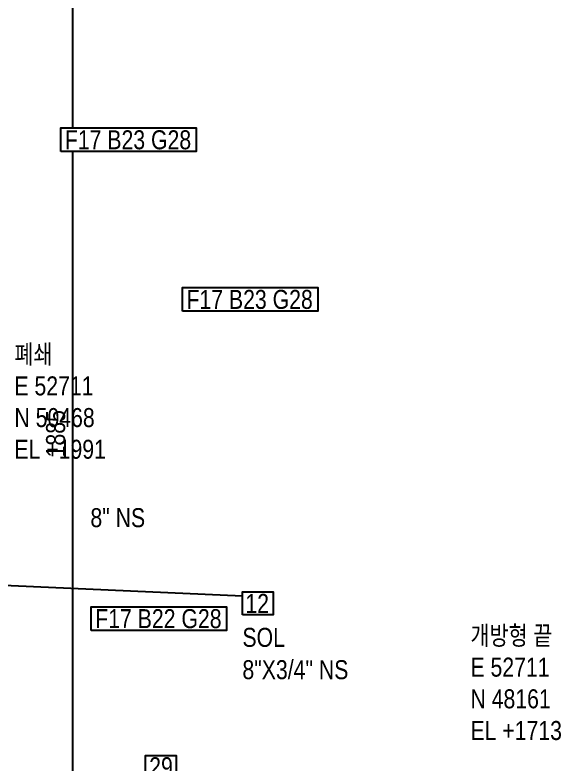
# Model space of a CAD drawing. Header units: millimetres. Extents: x 0 to 594, y 0 to 420.
# Drawn here: x 267.1 to 338.9, y 169.9 to 268.4 of the extents above; entities that cross this region are included whole.
import ezdxf
from ezdxf import colors
from ezdxf.entities.mleader import LeaderData, LeaderLine
from ezdxf.enums import TextEntityAlignment as Align
from ezdxf.math import Vec2, Vec3

# ---------------------------------------------------------------- set-up
doc = ezdxf.new("R2010")
doc.units = ezdxf.units.MM
doc.header["$LTSCALE"] = 0.25
doc.layers.add('주석', color=7, linetype='Continuous')
doc.layers.add('치수', color=1, linetype='Continuous')
doc.styles.add('AdskIsoAnnotation', font='arial.ttf', dxfattribs={"width": 0.8, "height": 1})
doc.styles.add('AdskIsoMetric', font='arial.ttf', dxfattribs={"width": 0.8, "height": 2.5})
doc.styles.add('AdskIsoMetric-30', font='arial.ttf', dxfattribs={"width": 0.8, "height": 2.5})
doc.styles.get("Standard").update_dxf_attribs({"font": 'arial.ttf'})
doc.dimstyles.new('AdskIsoMetric', dxfattribs={"dimtxt": 2.5, "dimasz": 2.5, "dimexe": 1, "dimexo": 2, "dimgap": 0.8, "dimtad": 1, "dimdec": 0, "dimrnd": 1, "dimzin": 0, "dimdsep": 46, "dimtxsty": 'AdskIsoMetric', "dimcen": 0, "dimclrt": 7, "dimadec": 0, "dimazin": 0, "dimtfac": 1, "dimtdec": 0, "dimtmove": 1, "dimatfit": 3, "dimfxl": 0, "dimfrac": 2, "dimtolj": 1, "dimtzin": 0, "dimarcsym": 0})

# ---------------------------------------------------------------- blocks, each defined once
blk = doc.blocks.new('*D124')
at = {"layer": 'Defpoints', "color": 0}
for p in [(274.7, 282.258), (253.05, 269.758), (256.585, 136.55)]:
    blk.add_point(p, dxfattribs=at)
at = {"layer": '치수', "color": 0, "lineweight": -2}
for p, q in [((255.05, 270.913), (275.7, 282.835)), ((274.7, 149.509), (274.7, 279.758)), ((258.585, 137.704), (275.7, 147.586))]:
    blk.add_line(p, q, dxfattribs=at)
at = {"layer": '치수', "color": 0}
for points in [[(274.284, 279.758), (275.117, 279.758), (274.7, 282.258)], [(274.284, 149.509), (275.117, 149.509), (274.7, 147.009)]]:
    blk.add_solid(points, dxfattribs=at)
at = {"layer": '치수', "color": 7, "insert": (272.433, 213.324), "char_height": 2.5, "attachment_point": 5, "rotation": 90, "style": 'AdskIsoMetric-30'}
blk.add_mtext('\\A1;1885', dxfattribs=at)
blk = doc.blocks.new('AnnoRect')
at = {"color": 0, "linetype": 'ByBlock', "lineweight": -2}
blk.add_wipeout([(-0.8095, -0.6), (-0.8095, 0.6), (0.8095, 0.6), (0.8095, -0.6)], dxfattribs=at)
blk.add_lwpolyline([(-0.8095, -0.6), (-0.8095, 0.6), (0.8095, 0.6), (0.8095, -0.6)], close=True, dxfattribs=at)
at = {"color": 0, "linetype": 'ByBlock', "lineweight": -2, "style": 'AdskIsoAnnotation', "width": 0.8}
blk.add_attdef('XX', text='', height=1, dxfattribs=at).set_placement((0, 0), align=Align.MIDDLE_CENTER)

msp = doc.modelspace()

# ---------------------------------------------------------------- block references
at = {"layer": '주석'}
ref = msp.add_blockref('AnnoRect', (298, 231), dxfattribs=dict(at, xscale=11, yscale=2.586971350613916, zscale=2.5))
ref.add_attrib('XX_001', 'F17 B23 G28', (289.6371, 229.7509), dxfattribs={"layer": '0', "color": 0, "linetype": 'ByBlock', "lineweight": -2, "height": 2.5, "style": 'AdskIsoAnnotation', "width": 0.8})
ref = msp.add_blockref('AnnoRect', (286.2705, 169.5), dxfattribs=dict(at, xscale=2.5, yscale=2.5, zscale=2.5))
ref.add_attrib('XX_001', '29', (284.7371, 168.2662), dxfattribs={"layer": '0', "color": 0, "linetype": 'ByBlock', "lineweight": -2, "height": 2.5, "style": 'AdskIsoAnnotation', "width": 0.8})

# ---------------------------------------------------------------- texts
at = {"layer": '주석', "char_height": 2.5, "attachment_point": 7, "style": 'AdskIsoAnnotation'}
for s, insert in [('{\\fGulim|b0|i0|c129|p50;폐쇄\\P}E 52711\\PN 50468\\PEL +1991', (267, 210)), ('{\\Q0;8" NS}', (277, 201)), ('{\\fGulim|b0|i0|c129|p50;개방형 끝\\P}E 52711\\PN 48161\\PEL +1713', (327, 173)), ('{\\Q0;SOL}', (297, 185.2536)), ('{\\Q0;8"X3/4" NS}', (297, 181))]:
    msp.add_mtext(s, dxfattribs=dict(at, insert=insert))

# ---------------------------------------------------------------- dimensions: what is measured, and where the dimension line sits
at = {"layer": '치수'}
dim = msp.add_linear_dim(base=(274.7003, 282.2579), p1=(256.5852, 136.5498), p2=(253.0497, 269.7579), angle=90, text='1885', dimstyle='AdskIsoMetric', override={"dimtad": 0, "dimlfac": 14.149308, "dimtxsty": 'AdskIsoMetric-30', "dimse1": 0, "dimse2": 0, "dimsd1": 0, "dimsd2": 0, "dimtmove": 1}, dxfattribs=at)
dim.commit()
dim.dimension.update_dxf_attribs({"geometry": '*D124', "text_midpoint": (272.4332, 213.3243), "dimtype": 160})

# ---------------------------------------------------------------- leaders
at = {"layer": '주석'}
ml = msp.add_multileader_mtext('Standard', dxfattribs=at)
ml.set_content('')
ml.set_leader_properties()
ml.build(insert=Vec2(0, 0))
ml.multileader.update_dxf_attribs({"dogleg_length": 0, "arrow_head_size": 2.5})
ctx = ml.context
ctx.base_point, ctx.arrow_head_size = Vec3(297, 192), 2.5
notes = []
notes.append((ctx, [(0, (1, 1, 0), (297, 192), (-1, 0), 0, [(0, [(253.0497, 189.9065), (253.4055, 193.9735)], 0, [])])]))
ctx.mtext, ml.multileader.dxf.content_type = None, 0
for ctx, leaders in notes:
    for number, flags, end, landing, length, lines in leaders:
        leader = LeaderData()
        leader.index, (leader.has_last_leader_line, leader.has_dogleg_vector, leader.attachment_direction) = number, flags
        leader.last_leader_point, leader.dogleg_vector, leader.dogleg_length = Vec3(end), Vec3(landing), length
        for number, points, colour, breaks in lines:
            line = LeaderLine()
            line.index, line.vertices, line.color, line.breaks = number, Vec3.list(points), colors.encode_raw_color(colour), breaks
            leader.lines.append(line)
        ctx.leaders.append(leader)

# ---------------------------------------------------------------- next in the draw order: block references
ref = msp.add_blockref('AnnoRect', (282, 252), dxfattribs=dict(at, xscale=11, yscale=2.586971350613916, zscale=2.5))
ref.add_attrib('XX_001', 'F17 B23 G28', (273.6371, 250.7509), dxfattribs={"layer": '0', "color": 0, "linetype": 'ByBlock', "lineweight": -2, "height": 2.5, "style": 'AdskIsoAnnotation', "width": 0.8})
ref = msp.add_blockref('AnnoRect', (299.0238, 191.0073), dxfattribs=dict(at, xscale=2.5, yscale=2.5, zscale=2.5))
ref.add_attrib('XX_001', '12', (297.3915, 189.7521), dxfattribs={"layer": '0', "color": 0, "linetype": 'ByBlock', "lineweight": -2, "height": 2.5, "style": 'AdskIsoAnnotation', "width": 0.8})
ref = msp.add_blockref('AnnoRect', (286, 189), dxfattribs=dict(at, xscale=11, yscale=2.585266030013643, zscale=2.5))
ref.add_attrib('XX_001', 'F17 B22 G28', (277.6371, 187.75), dxfattribs={"layer": '0', "color": 0, "linetype": 'ByBlock', "lineweight": -2, "height": 2.5, "style": 'AdskIsoAnnotation', "width": 0.8})

doc.saveas('drawing.dxf')
